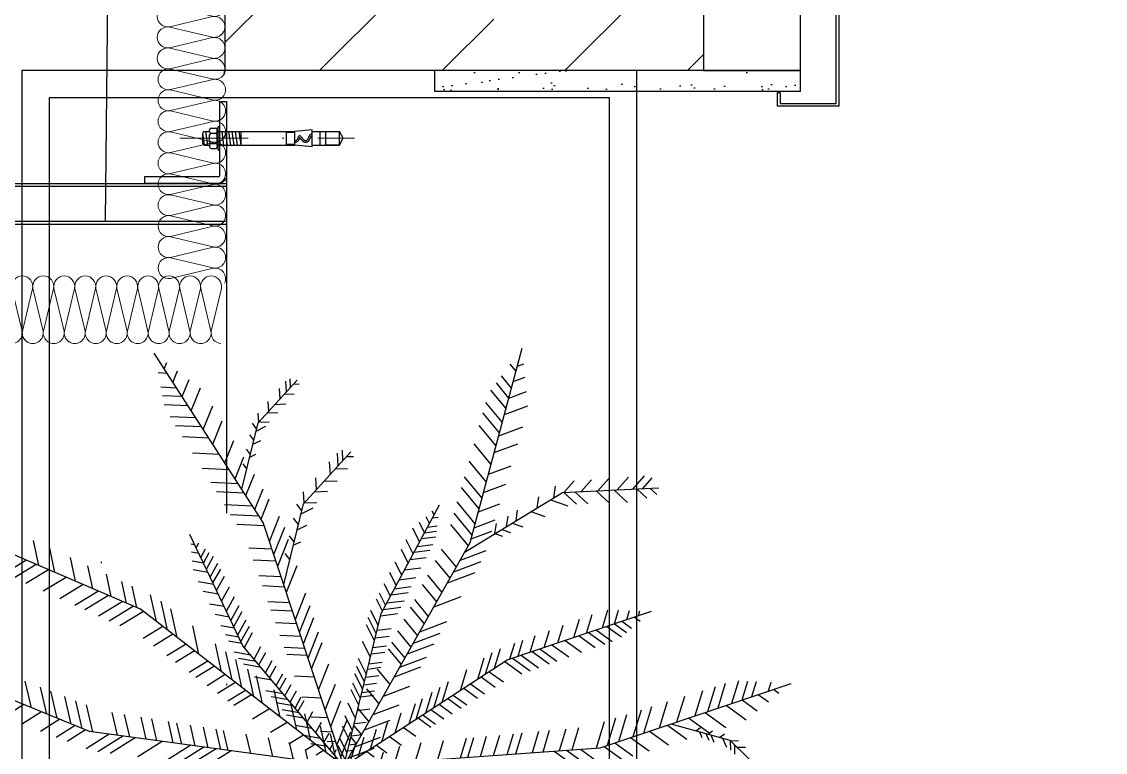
# Model space of a CAD drawing. Extents: x 58467 to 79089, y -33726 to -17391.
# Drawn here: x 74959.6 to 75038.9, y -19020 to -18966.5 of the extents above; entities that cross this region are included whole.
import ezdxf
from ezdxf.enums import TextEntityAlignment as Align

# ---------------------------------------------------------------- set-up
doc = ezdxf.new("R2010")
doc.units = 0
doc.header["$LTSCALE"] = 100
for name, pattern in [('DASHDOT', [1, 0.5, -0.25, 0, -0.25]), ('DASHDOT2', [0.5, 0.25, -0.125, 0, -0.125]), ('HIDDEN', [0.375, 0.25, -0.125])]:
    doc.linetypes.add(name, pattern=pattern)
doc.layers.add('AX', color=1, linetype='DASHDOT', lineweight=20)
doc.layers.add('pbec-162_insulation_hatching', color=70, linetype='Continuous', lineweight=9)
for name, color, linetype in [('BA_axis', 5, 'DASHDOT2'), ('BA_env_bound', 10, 'DASHDOT'), ('BA_env_landscp', 84, 'Continuous'), ('BA_hatch', 137, 'Continuous'), ('BA_hatch_conc', 223, 'Continuous'), ('BA_mat_metal', 122, 'Continuous'), ('BA_mat_mortar', 145, 'Continuous'), ('BA_mat_timber', 44, 'Continuous'), ('BA_str_conc', 6, 'Continuous'), ('BA_wall', 4, 'Continuous'), ('CLG', 12, 'Continuous'), ('VD', 11, 'Continuous')]:
    doc.layers.add(name, color=color, linetype=linetype)
doc.layers.add('BA_guide', color=230, linetype='Continuous', plot=False)
doc.styles.add('text1', font='arial.ttf', dxfattribs={"height": 20})

# ---------------------------------------------------------------- blocks, each defined once
blk = doc.blocks.new('*U176')
blk.add_line((0, 0), (0, -696))
at = {"linetype": 'Continuous', "style": 'text1'}
blk.add_attdef('1', text='', height=40, dxfattribs=at).set_placement((0, 38), align=Align.MIDDLE)
blk = doc.blocks.new('AXIS')
at = {"layer": 'BA_axis'}
blk.add_blockref('*U176', (330.436, -30874.562), dxfattribs=at)
blk = doc.blocks.new('*U90')
at = {"layer": 'BA_guide'}
blk.add_line((0, -23), (0, 0), dxfattribs=at)
at = {"layer": 'BA_mat_metal'}
blk.add_lwpolyline([(-1.5, 0.25), (-1.7, 0.25), (-1.7, 1.25), (1.3, 1.25), (1.3, -1.55), (2.8, -1.55), (2.8, -24.25), (-1.7, -24.25), (-1.7, -23.25), (-1.5, -23.25), (-1.5, -24.05), (2.6, -24.05), (2.6, -1.75), (1.1, -1.75), (1.1, 1.05), (-1.5, 1.05)], close=True, dxfattribs=at)
blk = doc.blocks.new('6. KAT STR REV')
at = {"layer": 'BA_hatch_conc'}
h = blk.add_hatch(dxfattribs=at)
h.set_pattern_fill('ANSI33', color=256, scale=2, style=0)
h.paths.add_polyline_path([(31650.7, -31348.267), (31685.7, -31348.267), (31685.7, -31418.267), (31650.7, -31418.267)])
at = {"layer": 'BA_str_conc'}
blk.add_lwpolyline([(31650.7, -31348.267), (31685.7, -31348.267), (31685.7, -31418.267), (31650.7, -31418.267)], close=True, dxfattribs=at)
blk = doc.blocks.new('M10X090')
at = {"layer": 'AX'}
blk.add_line((0, 29.28), (0, -98.47), dxfattribs=at)
at = {"layer": 'VD', "linetype": 'Continuous'}
for p, q in [((-5, 11.25), (3.85, 12.5)), ((-5, 11.25), (-5, 7.5)), ((-5, 8.75), (5, 10.16)), ((-3.75, 12.5), (3.75, 12.5)), ((5, 11.25), (5, 7.5)), ((-8.75, 1.25), (8.75, 1.25)), ((-8.75, 1.25), (-8.75, 0)), ((-8.75, 0), (8.75, 0)), ((-7.5, 6.25), (-7.5, 3.12)), ((-5, 7.5), (-6.25, 7.5)), ((-5, 1.88), (-6.25, 1.88)), ((-5, 1.88), (-5, -55)), ((-5, -0.5), (-1.46, 0)), ((-3.75, 6.25), (-3.75, 3.12)), ((-2.5, 7.5), (2.5, 7.5)), ((-2.5, 1.88), (2.5, 1.88)), ((3.75, 6.25), (3.75, 3.12)), ((5, 7.5), (6.25, 7.5)), ((5, 1.88), (5, -55)), ((5, 1.88), (6.25, 1.88)), ((7.5, 6.25), (7.5, 3.12)), ((8.75, 1.25), (8.75, 0)), ((-5, -3), (5, -1.59)), ((-5, -5.5), (5, -4.09)), ((-5, -8), (5, -6.59)), ((-5, -10.5), (5, -9.09)), ((-5, -13), (5, -11.59)), ((-5, -15.5), (5, -14.09)), ((-5, -15.5), (5, -15.5)), ((-6.25, -67.5), (-5, -55)), ((-5, -48.75), (5, -48.75)), ((-5, -55), (5, -55)), ((-4.38, -48.75), (-4.38, -55)), ((4.38, -48.75), (4.38, -55)), ((6.25, -67.5), (5, -55)), ((-6.25, -67.5), (6.25, -67.5)), ((-5, -67.5), (-5, -87.5)), ((5, -67.5), (5, -87.5)), ((-5, -73.5), (5, -73.5)), ((-5, -87.5), (0, -90.25)), ((-5, -87.5), (5, -87.5)), ((0, -90.25), (5, -87.5))]:
    blk.add_line(p, q, dxfattribs=at)
at = {"layer": 'VD'}
for p, q in [((-5, -87.5), (-5, -77.5)), ((-5, -77.5), (5, -77.5))]:
    blk.add_line(p, q, dxfattribs=at)
at = {"layer": 'VD', "linetype": 'Continuous'}
for points in [[(1.93, -67.5), (1.91, -67.45), (1.88, -67.4), (1.85, -67.34), (1.82, -67.28), (1.78, -67.22), (1.74, -67.17), (1.69, -67.11), (1.65, -67.05), (1.61, -67), (1.56, -66.95), (1.52, -66.9), (1.47, -66.86), (1.42, -66.81), (1.37, -66.77), (1.32, -66.73), (1.27, -66.68), (1.22, -66.64), (1.16, -66.6), (1.11, -66.56), (1.05, -66.51), (0.99, -66.47), (0.93, -66.43), (0.86, -66.39), (0.8, -66.35), (0.73, -66.31), (0.67, -66.27), (0.6, -66.23), (0.53, -66.19), (0.46, -66.15), (0.39, -66.11), (0.32, -66.07), (0.24, -66.03), (0.17, -65.99), (0.1, -65.95), (0.02, -65.91), (-0.05, -65.88), (-0.13, -65.84), (-0.21, -65.8), (-0.28, -65.76), (-0.36, -65.73), (-0.44, -65.69), (-0.51, -65.65), (-0.59, -65.62), (-0.67, -65.58), (-0.74, -65.54), (-0.82, -65.5), (-0.89, -65.47), (-0.97, -65.43), (-1.05, -65.39), (-1.12, -65.36), (-1.2, -65.32), (-1.27, -65.28), (-1.34, -65.24), (-1.42, -65.2), (-1.49, -65.16), (-1.56, -65.12), (-1.63, -65.08), (-1.7, -65.04), (-1.77, -64.99), (-1.84, -64.95), (-1.91, -64.91), (-1.97, -64.86), (-2.04, -64.81), (-2.1, -64.77), (-2.17, -64.72), (-2.23, -64.67), (-2.29, -64.62), (-2.35, -64.57), (-2.41, -64.51), (-2.46, -64.46), (-2.52, -64.4), (-2.57, -64.34), (-2.63, -64.28), (-2.68, -64.22), (-2.73, -64.16), (-2.78, -64.09), (-2.82, -64.02), (-2.87, -63.95), (-2.91, -63.88), (-2.95, -63.81), (-2.98, -63.74), (-3.02, -63.66), (-3.05, -63.58), (-3.07, -63.5), (-3.1, -63.42), (-3.12, -63.34), (-3.14, -63.26), (-3.15, -63.18), (-3.16, -63.09), (-3.17, -63.01), (-3.18, -62.93), (-3.18, -62.85), (-3.18, -62.76), (-3.17, -62.68), (-3.16, -62.6), (-3.15, -62.52), (-3.14, -62.45), (-3.12, -62.37), (-3.1, -62.29), (-3.08, -62.22), (-3.06, -62.15), (-3.04, -62.08), (-3.01, -62.01), (-2.98, -61.94), (-2.95, -61.87), (-2.92, -61.81), (-2.89, -61.74), (-2.85, -61.68), (-2.82, -61.62), (-2.78, -61.56), (-2.74, -61.5), (-2.71, -61.45), (-2.67, -61.39), (-2.63, -61.34), (-2.59, -61.28), (-2.55, -61.23), (-2.51, -61.17), (-2.46, -61.12), (-2.42, -61.07), (-2.38, -61.02), (-2.33, -60.97), (-2.29, -60.92), (-2.24, -60.87), (-2.2, -60.82), (-2.15, -60.77), (-2.11, -60.73), (-2.06, -60.68), (-2.01, -60.63), (-1.97, -60.58), (-1.92, -60.54), (-1.87, -60.49), (-1.82, -60.44), (-1.77, -60.4), (-1.72, -60.35), (-1.67, -60.31), (-1.62, -60.26), (-1.57, -60.22), (-1.52, -60.17), (-1.47, -60.12), (-1.42, -60.08), (-1.37, -60.04), (-1.32, -59.99), (-1.27, -59.95), (-1.22, -59.9), (-1.17, -59.86), (-1.11, -59.82), (-1.06, -59.77), (-1.01, -59.73), (-0.96, -59.69), (-0.91, -59.64), (-0.86, -59.6), (-0.81, -59.56), (-0.76, -59.51), (-0.71, -59.47), (-0.66, -59.43), (-0.61, -59.39), (-0.56, -59.35), (-0.51, -59.31), (-0.47, -59.27), (-0.42, -59.23), (-0.37, -59.19), (-0.32, -59.15), (-0.28, -59.11), (-0.23, -59.07), (-0.19, -59.03), (-0.14, -58.99), (-0.1, -58.95), (-0.06, -58.92), (-0.02, -58.88), (0.03, -58.84), (0.06, -58.81), (0.1, -58.78), (0.14, -58.74), (0.17, -58.71), (0.21, -58.68), (0.24, -58.65), (0.26, -58.63), (0.29, -58.61), (0.31, -58.58), (0.32, -58.56), (0.33, -58.54), (0.34, -58.53), (0.34, -58.51), (0.33, -58.49), (0.32, -58.47), (0.3, -58.45), (0.28, -58.44), (0.25, -58.42), (0.22, -58.4), (0.18, -58.38), (0.13, -58.36), (0.09, -58.33), (0.04, -58.31), (-0.01, -58.29), (-0.07, -58.26), (-0.12, -58.23), (-0.18, -58.21), (-0.24, -58.18), (-0.31, -58.15), (-0.37, -58.12), (-0.44, -58.09), (-0.5, -58.05), (-0.57, -58.02), (-0.64, -57.99), (-0.7, -57.96), (-0.77, -57.92), (-0.84, -57.89), (-0.91, -57.85), (-0.98, -57.81), (-1.05, -57.78), (-1.12, -57.74), (-1.2, -57.7), (-1.27, -57.66), (-1.34, -57.61), (-1.41, -57.57), (-1.49, -57.53), (-1.56, -57.48), (-1.63, -57.43), (-1.7, -57.38), (-1.77, -57.33), (-1.85, -57.28), (-1.92, -57.23), (-1.99, -57.17), (-2.06, -57.11), (-2.13, -57.05), (-2.2, -56.99), (-2.27, -56.92), (-2.34, -56.85), (-2.41, -56.77), (-2.48, -56.69), (-2.56, -56.59), (-2.63, -56.49), (-2.7, -56.38), (-2.78, -56.26), (-2.85, -56.12), (-2.92, -55.95), (-2.98, -55.76), (-3.04, -55.54), (-3.09, -55.29), (-3.13, -55)], [(3.25, -67.5), (3.01, -66.81), (2.61, -66.22), (2.09, -65.71), (1.48, -65.29), (0.84, -64.92), (0.19, -64.6), (-0.42, -64.31), (-0.95, -64.04), (-1.36, -63.78), (-1.66, -63.51), (-1.85, -63.25), (-1.94, -62.98), (-1.94, -62.71), (-1.85, -62.43), (-1.68, -62.14), (-1.44, -61.83), (-1.13, -61.51), (-0.78, -61.18), (-0.4, -60.85), (0, -60.51), (0.39, -60.18), (0.77, -59.85), (1.12, -59.54), (1.42, -59.25), (1.65, -58.98), (1.81, -58.73), (1.9, -58.5), (1.91, -58.27), (1.84, -58.06), (1.68, -57.85), (1.43, -57.65), (1.09, -57.44), (0.66, -57.22), (0.18, -57), (-0.33, -56.75), (-0.82, -56.48), (-1.26, -56.17), (-1.61, -55.83), (-1.83, -55.44), (-1.87, -55)]]:
    blk.add_lwpolyline(points, dxfattribs=at)
for centre, start, end in [((-3.75, 11.25), 90, 180), ((3.75, 11.25), 0, 90), ((-6.25, 6.25), 90, 180), ((-6.25, 3.12), 180, 270), ((-5, 6.25), 0, 90), ((-5, 3.12), 270, 0), ((-2.5, 6.25), 90, 180), ((-2.5, 3.12), 180, 270), ((2.5, 6.25), 0, 90), ((2.5, 3.12), 270, 0), ((5, 6.25), 90, 180), ((5, 3.12), 180, 270), ((6.25, 6.25), 0, 90), ((6.25, 3.12), 270, 0)]:
    blk.add_arc(centre, 1.25, start, end, dxfattribs=at)
blk = doc.blocks.new('A$C56216D09')
at = {"layer": 'CLG'}
blk.add_lwpolyline([(143.011, -343.287), (148.411, -343.287, 0.414214), (148.511, -343.187), (148.511, -337.787), (149.011, -337.787), (149.011, -343.187, -0.414214), (148.411, -343.787), (143.011, -343.787)], format="xyb", close=True, dxfattribs=at)
at = {"layer": 'CLG', "elevation": 1.307}
blk.add_lwpolyline([(99.3, -343.787), (149.011, -343.787), (149.011, -346.787), (99.3, -346.787)], close=True, dxfattribs=at)
at = {"layer": 'CLG', "linetype": 'HIDDEN', "ltscale": 10, "elevation": 1.307}
blk.add_lwpolyline([(99.3, -343.987), (149.011, -343.987), (149.011, -346.587), (99.3, -346.587)], close=True, dxfattribs=at)
at = {"layer": 'pbec-162_insulation_hatching', "color": 70}
for points in [[(144.3, -333.982, -0.186716), (144.845, -333.881), (147.966, -334.622, 1.205758), (147.966, -333.114), (144.845, -333.855, -0.46981), (143.935, -333.1, -0.46981), (144.845, -332.346), (147.966, -333.087, 1.205758), (147.966, -331.578), (144.845, -332.319, -0.46981), (143.935, -331.565, -0.46981), (144.845, -330.811), (147.966, -331.552, 0.452006), (148.875, -330.842)], [(148.8, -335.736, 0.615091), (147.966, -334.649), (144.845, -335.39, -0.46981), (143.935, -334.636, -0.46981), (144.845, -333.881), (147.966, -334.622, 1.205758), (147.966, -333.114), (144.845, -333.855, -0.46981), (143.935, -333.1, -0.46981), (144.845, -332.346), (147.966, -333.087, 0.452006), (148.875, -332.378)], [(144.355, -338.586, -0.186716), (144.899, -338.485), (148.021, -339.226, 1.205758), (148.021, -337.718), (144.899, -338.459, -0.46981), (143.99, -337.704, -0.46981), (144.899, -336.95), (148.021, -337.691, 1.205758), (148.021, -336.182), (144.899, -336.923, -0.46981), (143.99, -336.169, -0.46981), (144.899, -335.415), (148.021, -336.156, 0.452006), (148.929, -335.446)], [(144.356, -341.657, -0.186716), (144.901, -341.556), (148.022, -342.297, 1.205758), (148.022, -340.788), (144.901, -341.529, -0.46981), (143.991, -340.775, -0.46981), (144.901, -340.021), (148.022, -340.762, 1.205758), (148.022, -339.253), (144.901, -339.994, -0.46981), (143.991, -339.24, -0.46981), (144.901, -338.485), (148.022, -339.226, 0.452006), (148.931, -338.517)], [(148.856, -343.411, 0.615091), (148.022, -342.324), (144.901, -343.065, -0.46981), (143.991, -342.31, -0.46981), (144.901, -341.556), (148.022, -342.297, 1.205758), (148.022, -340.788), (144.901, -341.529, -0.46981), (143.991, -340.775, -0.46981), (144.901, -340.021), (148.022, -340.762, 0.452006), (148.931, -340.052)], [(144.356, -346.263, -0.186716), (144.901, -346.162), (148.022, -346.903, 1.205758), (148.022, -345.394), (144.901, -346.135, -0.46981), (143.991, -345.381, -0.46981), (144.901, -344.627), (148.022, -345.368, 1.205758), (148.022, -343.859), (144.901, -344.6, -0.46981), (143.991, -343.846, -0.46981), (144.901, -343.091), (148.022, -343.832, 0.452006), (148.931, -343.123)], [(144.358, -349.333, -0.186716), (144.902, -349.233), (148.024, -349.974, 1.205758), (148.024, -348.465), (144.902, -349.206, -0.46981), (143.993, -348.452, -0.46981), (144.902, -347.697), (148.024, -348.438, 1.205758), (148.024, -346.929), (144.902, -347.671, -0.46981), (143.993, -346.916, -0.46981), (144.902, -346.162), (148.024, -346.903, 0.452006), (148.932, -346.194)], [(148.857, -351.088, 0.615091), (148.024, -350), (144.902, -350.741, -0.46981), (143.993, -349.987, -0.46981), (144.902, -349.233), (148.024, -349.974, 1.205758), (148.024, -348.465), (144.902, -349.206, -0.46981), (143.993, -348.452, -0.46981), (144.902, -347.697), (148.024, -348.438, 0.452006), (148.932, -347.729)], [(131.637, -350.931, -0.186716), (131.738, -351.476), (130.997, -354.598, 1.205758), (132.506, -354.598), (131.764, -351.476, -0.46981), (132.519, -350.566, -0.46981), (133.273, -351.476), (132.532, -354.598, 1.205758), (134.041, -354.598), (133.3, -351.476, -0.46981), (134.054, -350.566, -0.46981), (134.809, -351.476), (134.067, -354.598, 0.452006), (134.777, -355.506)], [(134.708, -350.931, -0.186716), (134.809, -351.476), (134.067, -354.598, 1.205758), (135.576, -354.598), (134.835, -351.476, -0.46981), (135.59, -350.566, -0.46981), (136.344, -351.476), (135.603, -354.598, 1.205758), (137.112, -354.598), (136.37, -351.476, -0.46981), (137.125, -350.566, -0.46981), (137.879, -351.476), (137.138, -354.598, 0.452006), (137.847, -355.506)], [(137.778, -350.931, -0.186716), (137.879, -351.476), (137.138, -354.598, 1.205758), (138.647, -354.598), (137.906, -351.476, -0.46981), (138.66, -350.566, -0.46981), (139.415, -351.476), (138.673, -354.598, 1.205758), (140.182, -354.598), (139.441, -351.476, -0.46981), (140.196, -350.566, -0.46981), (140.95, -351.476), (140.209, -354.598, 0.452006), (140.918, -355.506)], [(140.849, -350.931, -0.186716), (140.95, -351.476), (140.209, -354.598, 1.205758), (141.718, -354.598), (140.977, -351.476, -0.46981), (141.731, -350.566, -0.46981), (142.485, -351.476), (141.744, -354.598, 1.205758), (143.253, -354.598), (142.512, -351.476, -0.46981), (143.266, -350.566, -0.46981), (144.021, -351.476), (143.28, -354.598, 0.452006), (143.989, -355.506)], [(143.92, -350.931, -0.186716), (144.021, -351.476), (143.28, -354.598, 1.205758), (144.788, -354.598), (144.047, -351.476, -0.46981), (144.802, -350.566, -0.46981), (145.556, -351.476), (144.815, -354.598, 1.205758), (146.324, -354.598), (145.583, -351.476, -0.46981), (146.337, -350.566, -0.46981), (147.091, -351.476), (146.35, -354.598, 0.452006), (147.06, -355.506)], [(145.455, -350.931, -0.186716), (145.556, -351.476), (144.815, -354.598, 1.205758), (146.324, -354.598), (145.583, -351.476, -0.46981), (146.337, -350.566, -0.46981), (147.091, -351.476), (146.35, -354.598, 1.205758), (147.859, -354.598), (147.118, -351.476, -0.46981), (147.872, -350.566, -0.46981), (148.627, -351.476), (147.886, -354.598, 0.452006), (148.595, -355.506)]]:
    blk.add_lwpolyline(points, format="xyb", dxfattribs=at)
at = {"xscale": 0.1000000000000007, "yscale": 0.1000000000000007, "zscale": 0.1000000000000007, "rotation": 90}
blk.add_blockref('M10X090', (148.511, -340.487), dxfattribs=at)
blk = doc.blocks.new('MAVİ SEDİR')
for p, q in [((216047.84, 56268.63), (216078.14, 56298.05)), ((215608.56, 56272.76), (215588.77, 56285.23)), ((215619.18, 56274.21), (215599.49, 56286.63)), ((215629.16, 56275.58), (215609.56, 56287.94)), ((215641.39, 56277.26), (215621.9, 56289.54)), ((215692.21, 56284.23), (215689, 56270.55)), ((215704.35, 56285.89), (215702.09, 56276.25)), ((215727.05, 56284.94), (215722.35, 56263.35)), ((215734.61, 56285.07), (215728.61, 56272.95)), ((215738.57, 56286.54), (215743.43, 56270.51)), ((215762.73, 56287.75), (215765.6, 56278.27)), ((215774.95, 56286.86), (215779.03, 56273.42)), ((215791.82, 56285.63), (215796.41, 56270.49)), ((215809.85, 56284.32), (215814.57, 56268.75)), ((215904.8, 56277.41), (215924.17, 56291.41)), ((215914.9, 56276.67), (215934.36, 56290.74)), ((215926.09, 56275.86), (215944.16, 56288.92)), ((215945.46, 56273.62), (215959.94, 56284.08)), ((215542.08, 56263.64), (215523.21, 56275.53)), ((215553.19, 56265.16), (215532.88, 56277.97)), ((215563.23, 56266.54), (215543.01, 56279.29)), ((215585.37, 56269.58), (215565.36, 56282.19)), ((215633.08, 56276.12), (215629.22, 56259.69)), ((215639.06, 56276.94), (215635.24, 56260.66)), ((215657.54, 56279.47), (215653.82, 56263.64)), ((215675.45, 56281.93), (215671.84, 56266.53)), ((215710.21, 56271.93), (215701.74, 56277.07)), ((215716.81, 56277.03), (215710.75, 56280.71)), ((215719.01, 56278.73), (215714.29, 56257.03)), ((215721.9, 56276.1), (215724.84, 56270.8)), ((215725.18, 56280.02), (215727.28, 56276.22)), ((215736.09, 56279.03), (215730.05, 56266.85)), ((215730.9, 56282.21), (215739.08, 56261.68)), ((215736.49, 56277.38), (215740.8, 56276.83)), ((215737.42, 56282.84), (215758.11, 56275.09)), ((215745.02, 56282.33), (215749.9, 56266.23)), ((215752.08, 56277.73), (215758.16, 56282.13)), ((215755.16, 56275.72), (215760.07, 56259.49)), ((215759.86, 56272.65), (215768.48, 56278.89)), ((215828.46, 56282.97), (215833.3, 56266.96)), ((215834.48, 56282.53), (215839.37, 56266.38)), ((215844.75, 56281.78), (215849.72, 56265.39)), ((215855.42, 56281), (215860.46, 56264.36)), ((215866.47, 56280.2), (215871.59, 56263.3)), ((215873.43, 56279.69), (215878.6, 56262.63)), ((215887.03, 56278.7), (215892.29, 56261.32)), ((215895.72, 56278.07), (215901.05, 56260.48)), ((215909.11, 56277.09), (215914.53, 56259.19)), ((215919.37, 56276.35), (215924.86, 56258.2)), ((215954.17, 56270.68), (215968.9, 56281.34)), ((215967.03, 56266.34), (215982.14, 56277.27)), ((216048.32, 56269.09), (216048.37, 56276.63)), ((216051.75, 56272.42), (216051.8, 56280.08)), ((215514.39, 56256.69), (215499, 56266.38)), ((215522.89, 56260.17), (215507.78, 56269.7)), ((215572.25, 56267.78), (215568.05, 56249.88)), ((215580.88, 56268.96), (215576.73, 56251.28)), ((215594.38, 56270.81), (215590.31, 56253.45)), ((215601.3, 56271.76), (215597.27, 56254.57)), ((215612.27, 56273.27), (215608.3, 56256.34)), ((215622.87, 56274.72), (215618.96, 56258.05)), ((215700.51, 56264.43), (215688.51, 56271.72)), ((215714.35, 56267.09), (215700.75, 56264.69)), ((215706.37, 56268.96), (215701.62, 56247.09)), ((215719.99, 56273.83), (215706.49, 56271.44)), ((215717.08, 56270.35), (215721.25, 56262.83)), ((215726.84, 56269.93), (215719.75, 56269.59)), ((215727.71, 56272.56), (215735.93, 56251.93)), ((215738.4, 56269.53), (215732.32, 56257.25)), ((215737.7, 56272.42), (215743.72, 56271.64)), ((215743.77, 56271.58), (215739.26, 56266.11)), ((215742.41, 56274), (215763.21, 56266.21)), ((215764.26, 56269.78), (215769.21, 56253.43)), ((215770.59, 56265.65), (215780.3, 56272.68)), ((215939.37, 56274.89), (215945.91, 56253.29)), ((215948.22, 56272.69), (215954.96, 56250.42)), ((215957.41, 56269.59), (215964.09, 56247.53)), ((215982.36, 56261.17), (215997.93, 56272.43)), ((215997, 56256.24), (216013, 56267.81)), ((215999.86, 56255.27), (216047.84, 56268.63)), ((216023.16, 56261.76), (216025.15, 56266.26)), ((216028.45, 56263.23), (216030.79, 56268.52)), ((216032.36, 56264.32), (216034.95, 56270.18)), ((216039.5, 56266.31), (216043.58, 56263.44)), ((216041.98, 56266.99), (216045.19, 56274.28)), ((216048.32, 56269.09), (216055.03, 56268.94)), ((216053.69, 56274.31), (216060.64, 56274.15)), ((215501.83, 56251.54), (215486.05, 56261.49)), ((215520.19, 56259.07), (215514.88, 56236.42)), ((215528.89, 56261.83), (215523.73, 56239.85)), ((215548.75, 56264.56), (215544.42, 56246.1)), ((215558.95, 56265.95), (215554.67, 56247.74)), ((215687.13, 56254.09), (215673.61, 56262.31)), ((215695.02, 56260.18), (215690.23, 56238.16)), ((215707.59, 56259.02), (215693.88, 56256.61)), ((215710.43, 56262.41), (215715.13, 56253.94)), ((215724.22, 56262.01), (215714.32, 56261.54)), ((215722.69, 56257.4), (215730.98, 56236.61)), ((215740.48, 56260.99), (215734.36, 56248.63)), ((215739.48, 56265.12), (215748.01, 56264.03)), ((215747.87, 56264.31), (215741.56, 56256.67)), ((215750.26, 56260.09), (215771.22, 56252.24)), ((215775.17, 56262.66), (215780.16, 56246.18)), ((215782.06, 56258.17), (215792.05, 56265.39)), ((215793.9, 56250.44), (215804.17, 56257.87)), ((215969.24, 56265.6), (215975.84, 56243.81)), ((215977.75, 56262.73), (215984.29, 56241.13)), ((215990.66, 56258.37), (215997.11, 56237.08)), ((216014.3, 56250.4), (216030.83, 56262.35)), ((216020.32, 56260.96), (216024.11, 56258.31)), ((216027.76, 56245.86), (216044.68, 56258.1)), ((216029.99, 56263.66), (216033.92, 56260.9)), ((215472.56, 56239.55), (215455.85, 56250.08)), ((215486.85, 56245.41), (215470.6, 56255.65)), ((215499.67, 56250.66), (215494.47, 56228.49)), ((215511.22, 56255.39), (215505.95, 56232.95)), ((215672.83, 56243.03), (215658.92, 56251.48)), ((215681.42, 56249.67), (215676.59, 56227.46)), ((215700.48, 56250.54), (215686.65, 56248.1)), ((215703.32, 56253.93), (215708.15, 56245.22)), ((215720.37, 56250.37), (215706.33, 56249.71)), ((215742.97, 56250.77), (215736.8, 56238.29)), ((215741.93, 56255.07), (215751.54, 56253.83)), ((215753.9, 56253.64), (215744.96, 56242.8)), ((215786.64, 56255.18), (215791.67, 56238.55)), ((215792.41, 56251.42), (215797.47, 56234.71)), ((215797.73, 56247.94), (215808.09, 56255.43)), ((215804.27, 56243.68), (215814.79, 56251.28)), ((216004.79, 56253.61), (216011.15, 56232.63)), ((216019.72, 56248.57), (216025.97, 56227.94)), ((216044.87, 56240.09), (216061.22, 56251.91)), ((215478.75, 56242.09), (215473.67, 56220.42)), ((215491.36, 56247.25), (215486.2, 56225.29)), ((215658.07, 56231.62), (215643.78, 56240.31)), ((215692.05, 56240.48), (215678.08, 56238.02)), ((215696.9, 56246.28), (215683.02, 56243.83)), ((215693.61, 56242.34), (215698.62, 56233.31)), ((215695.98, 56245.17), (215700.95, 56236.22)), ((215718.18, 56243.78), (215726.53, 56222.84)), ((215745.59, 56240.02), (215739.36, 56227.44)), ((215744.55, 56244.31), (215754.43, 56243.04)), ((215757.31, 56247.59), (215778.42, 56239.69)), ((215800.25, 56246.31), (215805.33, 56229.5)), ((215806.63, 56242.14), (215811.75, 56225.26)), ((215811.06, 56239.25), (215821.74, 56246.97)), ((215818.09, 56234.66), (215828.93, 56242.5)), ((215822.52, 56231.77), (215833.47, 56239.69)), ((216030.07, 56245.08), (216036.25, 56224.68)), ((216038.32, 56242.29), (216044.44, 56222.09)), ((216057.92, 56235.68), (216070.24, 56244.59)), ((215653.29, 56227.93), (215638.87, 56236.69)), ((215659.93, 56233.06), (215655.04, 56210.55)), ((215667.12, 56238.62), (215662.25, 56216.21)), ((215688.09, 56235.76), (215674.05, 56233.28)), ((215685.35, 56232.48), (215690.51, 56223.17)), ((215689.56, 56237.51), (215694.64, 56228.34)), ((215715.05, 56234.32), (215699.25, 56233.57)), ((215746.91, 56234.61), (215740.66, 56221.97)), ((215747.25, 56233.21), (215757.41, 56231.91)), ((215762.21, 56238.91), (215752.13, 56226.71)), ((215765.76, 56232.62), (215787.05, 56224.65)), ((215813.44, 56237.7), (215818.58, 56220.73)), ((215831.17, 56226.13), (215842.32, 56234.2)), ((216049.5, 56238.52), (216055.14, 56219.92)), ((216057.92, 56235.68), (216062.58, 56220.32)), ((216065.87, 56233), (216069.6, 56220.7)), ((216071.08, 56231.25), (216079.34, 56237.22)), ((215636.68, 56215.09), (215621.82, 56224.12)), ((215645.14, 56221.63), (215630.51, 56230.52)), ((215650.16, 56225.51), (215645.24, 56202.87)), ((215683.88, 56230.73), (215669.77, 56228.24)), ((215678.25, 56224.01), (215683.54, 56214.46)), ((215680.99, 56227.29), (215686.24, 56217.83)), ((215712.78, 56227.46), (215721.2, 56206.34)), ((215748.7, 56227.27), (215742.41, 56214.55)), ((215748.13, 56229.62), (215758.38, 56228.3)), ((215749.62, 56223.49), (215760.02, 56222.16)), ((215771.1, 56223.16), (215760.74, 56210.62)), ((215828.29, 56228.01), (215833.49, 56210.85)), ((215836.7, 56222.52), (215847.99, 56230.68)), ((215845.22, 56216.97), (215856.71, 56225.27)), ((216079.36, 56228.45), (216081.51, 56221.34)), ((216083.54, 56227.04), (216087.96, 56230.23)), ((215622.39, 56204.04), (215607.15, 56213.3)), ((215627.92, 56208.31), (215612.82, 56217.48)), ((215642.2, 56219.35), (215637.25, 56196.61)), ((215674.67, 56219.74), (215660.41, 56217.22)), ((215669.46, 56213.52), (215674.92, 56203.68)), ((215672.89, 56217.61), (215678.28, 56207.89)), ((215709.37, 56217.15), (215693.12, 56216.38)), ((215750.16, 56221.28), (215743.84, 56208.5)), ((215751.72, 56214.9), (215745.36, 56202.06)), ((215751.17, 56217.13), (215761.73, 56215.77)), ((215774.64, 56216.89), (215796.11, 56208.84)), ((215842.48, 56218.75), (215847.73, 56201.42)), ((215848.91, 56214.56), (215854.18, 56197.15)), ((215851.75, 56212.71), (215863.39, 56221.12)), ((215864.48, 56204.4), (215878.34, 56214.43)), ((215611.61, 56195.71), (215596.08, 56205.14)), ((215633.71, 56212.8), (215628.74, 56189.93)), ((215661.9, 56204.5), (215647.42, 56201.94)), ((215665.88, 56209.25), (215651.47, 56206.71)), ((215664.18, 56207.22), (215669.74, 56197.21)), ((215707.11, 56210.31), (215715.59, 56189.01)), ((215752.78, 56210.54), (215763.5, 56209.16)), ((215753.79, 56206.38), (215764.62, 56204.99)), ((215780.26, 56206.92), (215769.61, 56194.02)), ((215779.11, 56208.96), (215800.68, 56200.89)), ((215856.03, 56209.92), (215860.92, 56193.75)), ((215870.82, 56201.67), (215885.11, 56212)), ((215877.79, 56199.32), (215891.94, 56209.55)), ((215886.75, 56196.3), (215900.73, 56206.4)), ((215604.71, 56190.38), (215589, 56199.92)), ((215615.19, 56198.48), (215610.17, 56175.36)), ((215657.49, 56199.23), (215644.04, 56196.86)), ((215660.14, 56202.39), (215665.77, 56192.24)), ((215703.51, 56199.44), (215686.8, 56198.66)), ((215704.25, 56201.67), (215712.77, 56180.28)), ((215755.11, 56200.97), (215748.68, 56187.99)), ((215755.77, 56198.28), (215766.8, 56196.86)), ((215783.23, 56201.66), (215772.49, 56188.65)), ((215785.18, 56198.21), (215806.87, 56190.09)), ((215868.73, 56202.37), (215872.66, 56189.42)), ((215875.33, 56200.15), (215879.32, 56186.96)), ((215885.07, 56196.86), (215889.17, 56183.33)), ((215893.2, 56194.12), (215907.05, 56204.14)), ((215902.98, 56190.82), (215916.64, 56200.7)), ((215913.69, 56187.21), (215927.15, 56196.94)), ((215594.09, 56182.17), (215578.1, 56191.88)), ((215650.21, 56189.76), (215639.44, 56187.86)), ((215649.45, 56188.15), (215656.36, 56175.69)), ((215652.25, 56192.98), (215658.96, 56180.9)), ((215701.61, 56193.71), (215684.76, 56192.92)), ((215700.37, 56189.95), (215708.94, 56168.43)), ((215758.35, 56187.68), (215751.86, 56174.56)), ((215757.03, 56193.09), (215768.19, 56191.66)), ((215788.29, 56192.69), (215777.39, 56179.48)), ((215790.12, 56189.45), (215811.92, 56181.28)), ((215896.69, 56192.94), (215900.91, 56179.01)), ((215907.78, 56189.2), (215912.12, 56174.87)), ((215925, 56183.39), (215938.24, 56192.96)), ((215932.84, 56180.75), (215945.93, 56190.21)), ((215939.1, 56178.64), (215952.06, 56188.01)), ((215585.95, 56175.88), (215569.75, 56185.72)), ((215589.5, 56178.62), (215584.39, 56155.15)), ((215597.51, 56184.81), (215592.43, 56161.45)), ((215647.79, 56184.68), (215636.83, 56182.75)), ((215646.89, 56182.79), (215653.74, 56170.45)), ((215698.38, 56183.93), (215681.27, 56183.12)), ((215697.21, 56180.4), (215705.82, 56158.77)), ((215759.82, 56181.65), (215753.29, 56168.48)), ((215758.98, 56185.11), (215770.34, 56183.65)), ((215760.47, 56178.99), (215771.98, 56177.51)), ((215793.55, 56183.37), (215782.48, 56169.96)), ((215795.39, 56180.11), (215817.3, 56171.91)), ((215920.89, 56184.78), (215925.37, 56169.99)), ((215931.09, 56181.34), (215935.68, 56166.19)), ((215947.57, 56175.78), (215959.5, 56184.41)), ((215953.95, 56173.63), (215963.8, 56180.75)), ((215562.02, 56159.35), (215542.14, 56171.43)), ((215570.08, 56163.61), (215550.79, 56175.34)), ((215580.62, 56171.76), (215575.88, 56149.97)), ((215644.22, 56177.18), (215632.97, 56175.2)), ((215641.24, 56170.93), (215647.94, 56158.85)), ((215643.6, 56175.89), (215650.37, 56163.7)), ((215695.02, 56173.78), (215677.65, 56172.96)), ((215693.84, 56170.22), (215702.5, 56148.48)), ((215761.44, 56174.98), (215755.39, 56162.74)), ((215799, 56173.73), (215787.75, 56160.11)), ((215944.06, 56176.96), (215948.49, 56162.33)), ((215953.95, 56173.63), (215957.29, 56162.6)), ((215959.97, 56171.59), (215967.87, 56177.3)), ((215963.92, 56170.26), (215966.16, 56162.87)), ((215970.19, 56168.15), (215974.75, 56171.45)), ((215541.64, 56150.6), (215522.18, 56162.42)), ((215553.11, 56155.52), (215533.41, 56167.49)), ((215564.7, 56160.49), (215560.9, 56143.04)), ((215639.95, 56168.24), (215628.37, 56166.19)), ((215637.65, 56163.4), (215644.26, 56151.48)), ((215691.54, 56163.26), (215673.9, 56162.43)), ((215764.76, 56163.51), (215759.91, 56153.71)), ((215763.37, 56167.06), (215777.08, 56165.3)), ((215765.6, 56161.94), (215779.73, 56160.12)), ((215802.43, 56167.64), (215791.08, 56153.89)), ((215973.36, 56167.08), (215974.56, 56163.13)), ((215520.87, 56141.68), (215501.85, 56153.24)), ((215533.39, 56147.06), (215514.1, 56158.77)), ((215543.78, 56151.52), (215539.82, 56133.29)), ((215556.25, 56156.87), (215552.39, 56139.11)), ((215635.89, 56159.7), (215623.97, 56157.6)), ((215633.72, 56155.15), (215640.23, 56143.42)), ((215689.34, 56156.63), (215671.53, 56155.79)), ((215767.42, 56158.55), (215762.48, 56148.57)), ((215768.41, 56156.7), (215782.4, 56154.9)), ((215809.13, 56155.78), (215797.56, 56141.77)), ((215806.9, 56159.72), (215829.05, 56151.43)), ((215507.16, 56135.8), (215488.43, 56147.18)), ((215528.91, 56145.14), (215524.83, 56126.36)), ((215631.07, 56149.61), (215618.78, 56147.44)), ((215629.57, 56146.44), (215635.97, 56134.9)), ((215685.06, 56143.69), (215666.92, 56142.84)), ((215686.48, 56147.99), (215695.24, 56126.02)), ((215771.34, 56151.22), (215766.27, 56140.99)), ((215776.02, 56142.49), (215770.8, 56131.94)), ((215772.01, 56149.96), (215785.84, 56148.19)), ((215774.61, 56145.12), (215788.31, 56143.36)), ((215813.41, 56148.19), (215801.71, 56134.01)), ((215482.65, 56125.28), (215464.43, 56136.35)), ((215492.68, 56129.59), (215474.26, 56140.78)), ((215514.72, 56139.05), (215510.52, 56119.74)), ((215627.33, 56141.75), (215614.74, 56139.53)), ((215624.4, 56135.59), (215630.67, 56124.29)), ((215626.69, 56140.41), (215633.02, 56129)), ((215682.32, 56135.42), (215663.96, 56134.55)), ((215684.36, 56141.59), (215700.45, 56075.85)), ((215780.48, 56134.15), (215775.12, 56123.31)), ((215778.55, 56137.76), (215792.06, 56136.03)), ((215820.01, 56136.5), (215808.09, 56122.07)), ((215817.88, 56140.26), (215840.27, 56131.88)), ((215474.64, 56121.85), (215456.59, 56132.81)), ((215484.88, 56126.24), (215480.45, 56105.83)), ((215497.94, 56131.84), (215493.6, 56111.92)), ((215622.58, 56131.77), (215610.41, 56129.63)), ((215621.29, 56129.07), (215627.06, 56118.66)), ((215679.46, 56126.78), (215688.31, 56104.57)), ((215782.86, 56129.71), (215796.17, 56128)), ((215825.06, 56127.54), (215812.99, 56112.92)), ((215822.86, 56131.44), (215845.35, 56123.02)), ((215615.29, 56116.48), (215609.14, 56115.4)), ((215618.95, 56124.16), (215609.78, 56122.54)), ((215616.74, 56119.52), (215620.55, 56112.64)), ((215618.95, 56124.16), (215623.71, 56115.57)), ((215678.1, 56122.68), (215659.42, 56121.79)), ((215676.28, 56117.16), (215685.17, 56094.85)), ((215689.31, 56121.38), (215685.62, 56116.46)), ((215785.76, 56124.29), (215780.22, 56113.1)), ((215789.87, 56116.63), (215784.19, 56105.17)), ((215787.41, 56121.21), (215800.51, 56119.53)), ((215828.38, 56121.67), (215849.26, 56113.85)), ((215611.82, 56109.21), (215608.54, 56108.63)), ((215612.99, 56111.66), (215615.2, 56107.68)), ((215674.87, 56112.91), (215655.93, 56112.01)), ((215692.17, 56109.67), (215698.21, 56106.77)), ((215790.57, 56115.31), (215803.51, 56113.65)), ((215793.09, 56110.61), (215805.91, 56108.96)), ((215834.92, 56110.07), (215820.55, 56092.66)), ((215832.13, 56115.02), (215911.45, 56066.59)), ((215672.75, 56106.51), (215681.01, 56085.8)), ((215692.79, 56107.13), (215688.95, 56102.01)), ((215795.09, 56106.88), (215789.61, 56095.81)), ((215799.07, 56099.44), (215794.94, 56091.1)), ((215796.5, 56104.24), (215808.3, 56102.72)), ((215799.07, 56099.44), (215808.82, 56098.19)), ((215837.98, 56101.48), (215823.17, 56083.54)), ((215837.23, 56104.29), (215853.96, 56098.03)), ((215856.52, 56100.13), (215862.76, 56102.3)), ((215856.52, 56100.13), (215857.69, 56091.77)), ((215861.99, 56096.79), (215869.18, 56099.29)), ((215668.57, 56093.87), (215646.02, 56092.81)), ((215696.29, 56092.85), (215692.29, 56087.51)), ((215695.26, 56097.06), (215703.11, 56093.29)), ((215803.08, 56091.95), (215800.32, 56086.36)), ((215801.5, 56094.91), (215809.3, 56093.91)), ((215840.49, 56092.11), (215825.81, 56074.33)), ((215839.6, 56095.42), (215856.63, 56089.04)), ((215865.95, 56094.37), (215867.15, 56085.82)), ((215870.65, 56091.5), (215879.33, 56094.52)), ((215873.71, 56089.63), (215874.93, 56080.92)), ((215664.27, 56085.83), (215641.03, 56084.73)), ((215665.85, 56088.27), (215672.46, 56071.68)), ((215699.02, 56081.67), (215694.9, 56076.17)), ((215698.48, 56083.89), (215708.24, 56079.2)), ((215806.89, 56084.85), (215805.41, 56081.86)), ((215805.61, 56087.23), (215810.12, 56086.65)), ((215843.11, 56082.31), (215860.58, 56075.76)), ((215885.85, 56082.22), (215897.15, 56086.15)), ((215659.02, 56077.67), (215635.99, 56076.58)), ((215660.87, 56080.55), (215667.6, 56063.66)), ((215700.45, 56075.85), (215739.11, 56033.43)), ((215701.05, 56075.18), (215700.56, 56066.08)), ((215701.05, 56075.18), (215711.3, 56074.79)), ((215843.71, 56080.05), (215829.21, 56062.5)), ((215890.94, 56079.11), (215892.21, 56070.04)), ((215901.75, 56072.51), (215915.79, 56077.4)), ((215912.69, 56066.53), (215923.04, 56076.06)), ((215921.61, 56066.09), (215932.12, 56075.77)), ((215938.99, 56065.24), (215949.8, 56075.2)), ((215953.41, 56064.54), (215964.48, 56074.73)), ((215652.26, 56067.18), (215629.52, 56066.1)), ((215650.2, 56063.98), (215663.43, 56009.9)), ((215653.52, 56069.14), (215660.43, 56051.81)), ((215709.42, 56066.01), (215719.95, 56065.6)), ((215710.96, 56064.32), (215710.44, 56054.75)), ((215846.03, 56071.37), (215831.66, 56053.98)), ((215847.28, 56066.67), (215865.28, 56059.93)), ((215904.42, 56070.88), (215905.74, 56061.53)), ((215911.45, 56066.59), (215990.17, 56062.74)), ((215912.69, 56066.53), (215921.03, 56057.19)), ((215926.65, 56065.84), (215935.28, 56056.17)), ((215940.46, 56065.17), (215949.38, 56055.17)), ((215956.02, 56064.41), (215965.28, 56054.04)), ((215968.91, 56063.78), (215978.43, 56053.11)), ((215972.05, 56063.62), (215980.2, 56071.12)), ((215976.93, 56063.38), (215984.62, 56054.77)), ((215982.82, 56063.1), (215988.56, 56068.39)), ((215647.4, 56059.63), (215624.86, 56058.56)), ((215644.76, 56055.54), (215651.87, 56037.68)), ((215717.17, 56057.5), (215727.98, 56057.09)), ((215849.55, 56058.21), (215835.38, 56041.05)), ((215640.02, 56048.17), (215617.79, 56047.12)), ((215654.27, 56047.36), (215651.24, 56043.31)), ((215722.34, 56051.83), (215721.79, 56041.73)), ((215726.47, 56047.31), (215736.2, 56046.93)), ((215851.27, 56051.75), (215869.77, 56044.82)), ((215636.4, 56042.55), (215643.71, 56024.2)), ((215656.63, 56037.72), (215661.59, 56035.34)), ((215728.67, 56044.89), (215728.1, 56034.49)), ((215732.61, 56040.57), (215732.15, 56032.17)), ((215735.5, 56037.4), (215741.18, 56037.18)), ((215853.4, 56043.8), (215839.44, 56026.9)), ((215631.94, 56035.63), (215610.05, 56034.6)), ((215657.14, 56035.64), (215653.97, 56031.42)), ((215857.46, 56028.58), (215843.74, 56011.96)), ((215855.99, 56034.11), (215875.08, 56026.95)), ((215623.41, 56022.39), (215601.87, 56021.37)), ((215626.51, 56027.2), (215634.05, 56008.25)), ((215660.01, 56023.89), (215656.72, 56019.5)), ((215659.16, 56027.36), (215665.62, 56024.25)), ((215859.66, 56020.38), (215879.22, 56013.06)), ((215617.49, 56013.21), (215596.21, 56012.2)), ((215618.81, 56015.26), (215626.54, 55995.85)), ((215662.26, 56014.7), (215658.87, 56010.17)), ((215661.81, 56016.52), (215669.84, 56012.66)), ((215860.28, 56018.03), (215846.71, 56001.6)), ((215612.78, 56005.88), (215591.68, 56004.89)), ((215663.43, 56009.9), (215695.24, 55975.01)), ((215663.93, 56009.35), (215663.53, 56001.87)), ((215663.93, 56009.35), (215672.36, 56009.03)), ((215670.81, 56001.81), (215679.48, 56001.48)), ((215862.53, 56009.61), (215849.09, 55993.33)), ((215864.32, 56002.94), (215883.21, 55995.86)), ((215606.39, 55995.97), (215586.97, 55995.05)), ((215609.03, 56000.08), (215616.5, 55981.34)), ((215672.08, 56000.42), (215671.65, 55992.54)), ((215677.19, 55994.81), (215686.08, 55994.47)), ((215865.58, 55998.21), (215853.2, 55983.23)), ((215601.57, 55988.49), (215585.54, 55987.74)), ((215601.57, 55988.49), (215607.2, 55974.37)), ((215681.44, 55990.15), (215680.99, 55981.84)), ((215684.84, 55986.42), (215692.84, 55986.12)), ((215686.65, 55984.44), (215686.18, 55975.88)), ((215867.87, 55989.63), (215857.65, 55977.25)), ((215867.87, 55989.63), (215882.11, 55984.3)), ((215597.03, 55981.44), (215584.19, 55980.83)), ((215594.05, 55976.82), (215597.83, 55967.35)), ((215689.89, 55980.88), (215689.51, 55973.97)), ((215692.27, 55978.27), (215696.94, 55978.09)), ((215870.04, 55981.52), (215861.86, 55971.61)), ((215871.46, 55976.21), (215881, 55972.64)), ((215589.32, 55969.48), (215581.9, 55969.13)), ((215873.71, 55967.78), (215868.98, 55962.04)), ((215586.93, 55965.76), (215588.95, 55960.71)), ((215874.85, 55963.51), (215879.95, 55961.6))]:
    blk.add_line(p, q)
for points in [[(215733.44, 56289.88), (215525.95, 56261.43), (215374.08, 56199.19)], [(215733.44, 56289.88), (215567.74, 56161.8), (215416.92, 56097.07)], [(215733.44, 56289.88), (215667.64, 56091.05), (215578.76, 55953.08)], [(215733.44, 56289.88), (215651.08, 56191.59), (215607.85, 56100.87)], [(215733.44, 56289.88), (215763.8, 56165.29), (215811.25, 56076.71)], [(215733.44, 56289.88), (215866.36, 56203.18), (215984.19, 56163.42)], [(215733.44, 56289.88), (215836.38, 56107.49), (215878.75, 55948.93)], [(215733.44, 56289.88), (215942.33, 56274.68), (216097.84, 56222.22)]]:
    blk.add_lwpolyline(points)

msp = doc.modelspace()

# ---------------------------------------------------------------- hatches: boundary and pattern name
at = {"layer": 'BA_hatch', "ltscale": 0.5}
h = msp.add_hatch(dxfattribs=at)
h.set_pattern_fill('DASH', color=256, scale=2, style=0)
h.set_pattern_definition([(0, (32883.7307, 12448.2046), (6.35, 6.35), [6.35, -6.35])])
h.paths.add_polyline_path([(75009.486, -18949.924), (75016.586, -18949.924), (75016.586, -18970.062), (75009.486, -18970.062)])
at = {"layer": 'BA_hatch'}
h = msp.add_hatch(dxfattribs=at)
h.set_pattern_fill('AR-SAND', color=256, scale=0.05, style=0)
h.set_pattern_definition([(37.5, (32883.7307, 12448.2046), (-0.080001565, 2.44706619), [0, -1.9304, 0, -2.159, 0, -2.06375]), (7.5, (32883.7307, 12448.2046), (2.24761642, 3.5841255), [0, -1.0414, 0, -1.7399, 0, -0.66675]), (327.5, (32882.1686, 12448.2046), (3.95496185, 0.00718592), [0, -0.635, 0, -2.286, 0, -2.9845]), (317.5, (32882.1686, 12448.2046), (3.81778226, 1.11464662), [0, -0.3175, 0, -1.4986, 0, -1.7145])])
h.paths.add_polyline_path([(75016.586, -18970.062), (74989.785, -18970.062), (74989.785, -18971.562), (75016.586, -18971.562)])

# ---------------------------------------------------------------- linework, layer by layer
at = {"layer": 'BA_env_bound'}
msp.add_lwpolyline([(76964.196, -18935.406), (76975.516, -18760.772), (74969.661, -18630.754), (74935.749, -21622.66), (76979.32, -21460.43)], dxfattribs=at)
at = {"layer": 'BA_mat_mortar'}
msp.add_lwpolyline([(75016.586, -18970.062), (74989.785, -18970.062), (74989.785, -18971.562), (75016.586, -18971.562)], close=True, dxfattribs=at)
at = {"layer": 'BA_mat_timber'}
for points in [[(74959.6, -19181.496), (75004.6, -19181.496), (75004.6, -18970.062), (74959.6, -18970.062)], [(74961.6, -19179.496), (75002.6, -19179.496), (75002.6, -18972.062), (74961.6, -18972.062)]]:
    msp.add_lwpolyline(points, close=True, dxfattribs=at)
at = {"layer": 'BA_wall'}
for p, q in [((75016.586, -18970.062), (75016.586, -18949.924)), ((75009.486, -18970.062), (75016.586, -18970.062))]:
    msp.add_line(p, q, dxfattribs=at)

# ---------------------------------------------------------------- block references
msp.add_blockref('A$C56216D09', (74825.575, -18634.533, -1.307))
at = {"layer": 'BA_axis'}
msp.add_blockref('AXIS', (74644.149, 12448.205), dxfattribs=at)
at = {"layer": 'BA_env_landscp', "xscale": -0.08979415038844869, "yscale": 0.08979415038844869, "zscale": 0.08979415038844801, "rotation": 180.0002288266888}
msp.add_blockref('MAVİ SEDİR', (55611.549, -13966.572, 0), dxfattribs=at)
at = {"layer": 'BA_mat_metal', "lineweight": -3, "ltscale": 0.1}
msp.add_blockref('*U90', (75016.586, -18948.424), dxfattribs=at)
at = {"layer": 'BA_str_conc'}
msp.add_blockref('6. KAT STR REV', (43323.785, 12448.205), dxfattribs=at)

doc.saveas('drawing.dxf')
